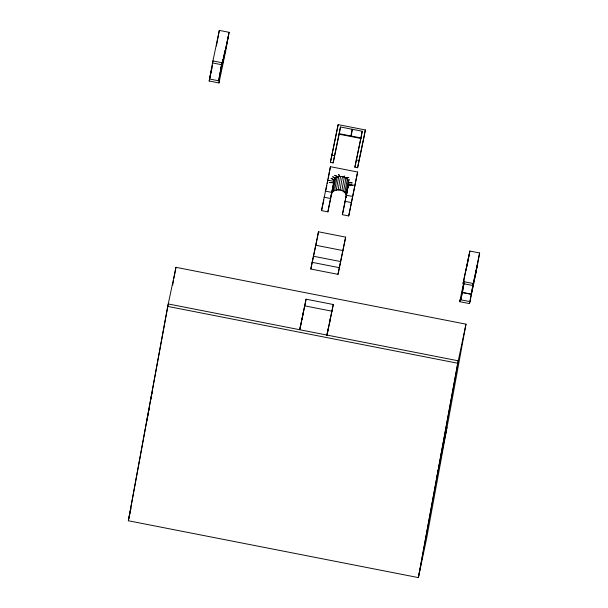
<?xml version="1.0" encoding="UTF-8"?>
<svg xmlns="http://www.w3.org/2000/svg" width="608" height="608" viewBox="0 0 608 608"><rect width="100%" height="100%" fill="white"/><g stroke="black" fill="none" stroke-linecap="round" stroke-linejoin="round"><path stroke-width="0.91" d="M346.248 196.034L345.982 197.6L348.445 184.201L354.791 185.448M348.703 182.985C348.893 176.13 336.688 173.82 334.202 180.143L327.879 211.858L321.533 210.611L330.433 166.683L357.618 172.011L348.726 215.939L342.38 214.7L348.703 182.985L346.568 194.59M332.964 191.566C336.923 188.313 344.652 189.886 346.264 195.069L348.718 181.67M462.536 290.768L462.635 290.1M462.916 288.975L463.015 288.306M463.296 287.181L463.349 286.733M463.334 286.953L463.395 286.512M471.975 290.746L472.074 290.077M472.355 288.952L472.454 288.283M472.834 286.49L472.773 286.938M473.168 284.924L473.115 285.365L477.371 264.966L477.272 265.635M473.153 285.144L473.214 284.696L471.223 294.333L462.156 292.562L463.623 285.464M473.488 283.571L473.586 282.902M473.868 281.778L473.966 281.109M474.248 279.984L474.346 279.315M474.62 278.19L474.719 277.522M475.38 274.603L475.479 273.934M475.859 272.141L475.798 272.589M476.132 271.016L476.231 270.347M476.892 267.429L476.991 266.76M128.356 520.76L167.732 306.402L175.963 267.322L465.986 324.163L426.611 538.521L418.372 577.6L128.356 520.76L130.994 508.242M128.873 518.32L150.404 401.09M150.571 400.163L168.241 303.954L458.265 360.802L418.889 575.16M224.99 50.373L224.671 52.098L225.401 52.235L218.979 82.946L209.19 81.024L212.884 60.929L222.672 62.844L229.102 32.315L219.321 30.4L212.511 62.936L222.3 64.858L228.35 36.161M216.395 46.018L219.321 30.4M172.71 285.03L173.569 280.372M173.911 278.51L175.963 267.322M221.578 64.714L218.622 80.796L222.528 62.274M218.979 82.946L219.351 80.932L209.562 79.017L212.488 65.132M222.3 64.858L222.672 62.844M225.416 52.417L229.102 32.315M310.81 269.025L318.47 231.792L345.656 237.128L337.995 274.352L310.81 269.025L317.049 239.392M330.395 162.382L338.154 124.617L365.347 129.945L364.017 137.18L357.588 167.709L354.867 167.177L362.239 131.244L340.488 126.981L333.116 162.914L330.395 162.382L338.154 124.617M299.866 329.468L300.945 323.608M302.032 319.314L303.263 312.618M299.911 329.392L306.09 299.182L333.283 304.517L329.407 323.752M317.239 238.496L318.47 231.792M328.297 178.296L330.433 166.683M340.488 126.981L339.158 134.216L360.909 138.48L362.239 131.244M331.482 194.758L334.202 180.143L331.01 178.304L334.339 179.816M327.879 211.858L334.712 178.927M332.257 192.318L333.222 191.284L335.684 177.886M334.59 190.502L337.052 177.103M336.254 190.015L338.717 176.616M340.571 176.472L338.109 189.871L338.405 189.407M340.016 190.076L342.479 176.677M350.892 135.956L352.116 129.261M351.196 136.017L352.427 129.322M341.863 190.608L344.326 177.209C344.607 175.644 344.485 175.393 343.672 177.019M343.505 191.436L345.967 178.038M344.842 192.508L347.305 179.109M345.785 193.747L348.247 180.348C349.304 178.904 350.208 179.558 348.43 180.85M337.995 274.352L345.656 237.128M348.726 215.939L357.618 172.011M357.588 167.709L365.347 129.945M328.138 328.936L326.906 335.639L329.217 324.649M329.376 323.806L330.448 317.946M475.935 272.893L469.52 303.597L459.732 301.682L460.104 299.676L469.893 301.591M479.644 252.974L472.842 285.517L463.053 283.594L469.855 251.058L479.644 252.974L475.95 273.068M466.313 270.081L466.64 268.295M466.967 266.509L469.855 251.058M418.372 577.6L457.748 363.242L465.986 324.163M469.52 303.597L473.214 283.503L463.425 281.588M463.714 285.16L464.003 283.67M209.19 81.024L211.918 68.073M150.586 400.216L151.688 394.98M151.878 394.068L152.266 392.236M221.084 67.397L222.163 61.94M220.879 68.499L221.829 63.992M146.71 421.184L147.995 415.082M148.192 414.162L148.58 412.33M148.96 410.499L149.348 408.667M219.321 77.003L222.361 62.578M222.741 60.777L223.121 58.976M222.741 60.914L223.121 59.098M223.501 57.646L224.458 52.759M321.533 210.611L323.79 199.926M325.896 189.932L326.838 185.455M327.21 183.662L327.97 180.082M333.116 162.914L339.256 133.684L361.008 137.94M299.66 329.711L306.09 299.182M342.38 214.7L345.671 199.082M354.867 167.177L360.909 138.48M326.846 335.046L333.283 304.517M463.053 283.594L469.102 254.896L469.824 255.041M459.732 301.682L463.615 283.009M464.368 280.964L460.826 299.812L462.908 289.948M463.281 288.154L463.661 286.36M440.42 457.93L446.857 427.401L436.726 478.025M332.956 190.616L333.222 191.284M339.644 176.548L339.568 175.188L338.527 174.382L339.416 176.563M346.233 178.258L348.832 177.513L345.519 177.817M338.975 189.369L338.785 189.947M344.455 191.588L343.885 191.74M344.174 191.976L345.002 191.847M346.34 194.089L345.906 194.081M348.27 185.03L352.572 185.44L348.316 184.809M348.703 182.795L352.237 182.871L348.711 182.324M333.632 182.841L329.217 182.514L333.67 182.658M331.725 155.146L334.446 155.678M356.197 159.942L358.91 160.474M327.598 180.12L333.944 181.359M325.28 191.11L331.626 192.348M346.127 195.191L352.473 196.437M323.996 197.212L330.342 198.459M344.842 201.301L351.188 202.54M315.636 245.229L342.828 250.557M313.325 256.219L340.51 261.546M312.033 262.322L339.226 267.657M462.202 292.334L471.261 294.112M304.859 305.885L332.052 311.212M167.732 306.402L457.748 363.242M335.441 178.152L332.622 176.715L335.198 178.402M338.246 176.753L334.696 175.37L337.888 176.86M330.843 195.138L331.352 195.366M332.508 189.863L332.903 190.167M332.211 190.289L332.857 191.68M336.422 189.384L336.764 189.977"/></g></svg>
